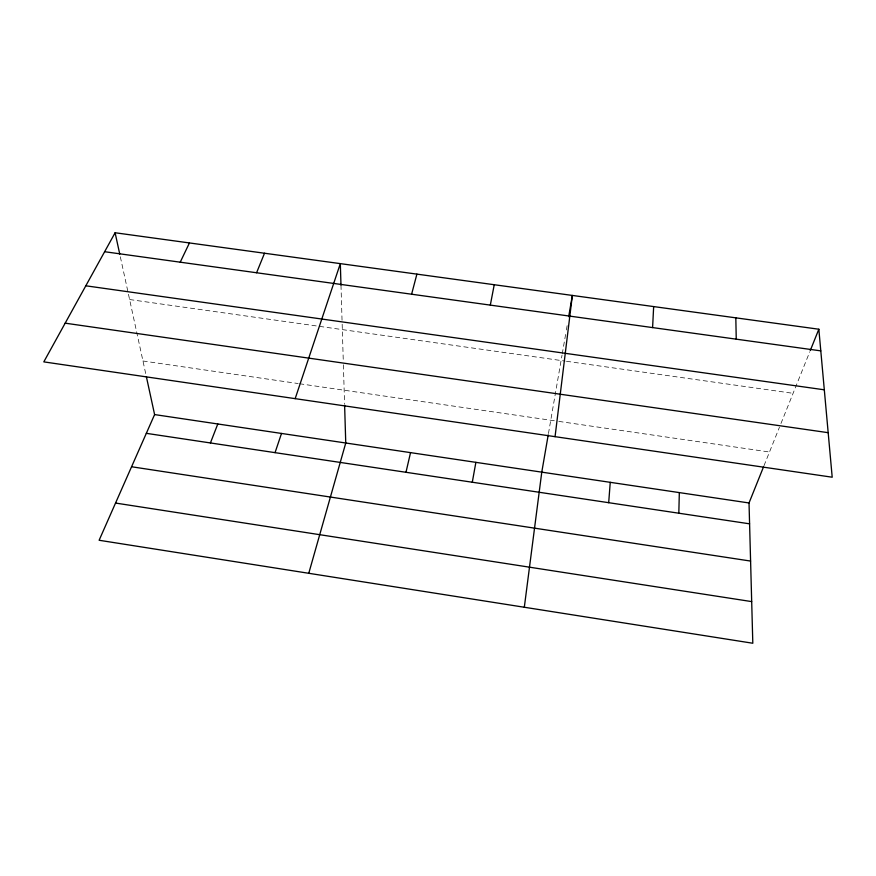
<?xml version="1.0" encoding="UTF-8"?>
<svg xmlns="http://www.w3.org/2000/svg" width="876" height="876" viewBox="0 0 876 876"><rect width="100%" height="100%" fill="white"/><g stroke="black" fill="none" stroke-linecap="round" stroke-linejoin="round"><path stroke-width="0.66" stroke-dasharray="4.38 3.29" d="M548.453 433.543L562.009 355.218M562.239 353.882L566.148 331.303M566.378 329.978L567.298 324.657M764.003 465.682L779.454 427.236M780.954 423.524L809.752 351.845M129.615 299.537L565.119 361.098M566.465 361.284L793.087 393.324M142.963 360.989L298.158 383.535M299.504 383.732L557.443 421.203M558.779 421.4L769.5 452.016M120.33 256.788L145.799 374.063M340.983 285.171L342.122 322.872M342.166 324.219L343.272 360.77M343.392 364.788L344.564 403.748"/><path stroke-width="1.31" d="M678.823 513.216L679.327 492.608M652.598 327.58L653.66 306.578M608.689 502.693L610.243 482.326M555.055 436.675L572.356 295.431L568.677 316.685M524.319 607.254L541.773 472.153L548.223 434.879M472.295 482.227L475.876 462.353M490.319 305.111L494.239 284.722M405.982 472.284L410.537 452.64M411.61 294.216L416.899 274.122M308.768 573.298L345.757 443.004L344.607 405.106M295.168 398.657L340.326 263.621L340.983 285.171M275.053 452.64L281.503 433.445M210.415 442.949L217.796 423.973M146.369 376.68L154.603 414.578L99.119 540.262L752.812 643.247L749.024 502.966L763.511 466.93M810.256 350.586L818.841 329.223L115.106 232.753L43.8 361.876L832.2 477.212L818.841 329.223M256.58 272.754L264.519 253.23M180.226 262.187L189.446 242.937M104.627 251.719L820.801 350.871M85.815 285.795L824.316 389.809M65.174 323.167L828.181 432.678M154.603 414.578L749.024 502.966M146.325 433.335L749.582 523.826M131.575 466.755L750.59 561.067M115.544 503.054L751.685 601.604M115.106 232.753L119.749 254.117M735.818 317.846L736.245 339.165"/></g></svg>
